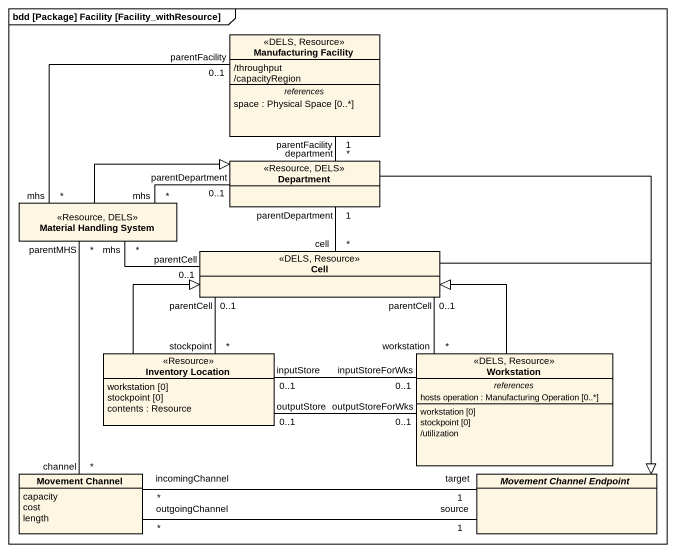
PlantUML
@startuml
mainframe bdd [Package] Facility [Facility_withResource]
hide circle
hide empty members
class "Manufacturing Facility" as Manufacturing_Facility <<DELS, Resource>> {
  /throughput
  /capacityRegion
  -- references --
  space : Physical Space [0..*]
}
class Department <<Resource, DELS>>
class "Material Handling System" as Material_Handling_System <<Resource, DELS>>
class Cell <<DELS, Resource>>
class "Inventory Location" as Inventory_Location <<Resource>> {
  workstation [0]
  stockpoint [0]
  contents : Resource
}
class Workstation <<DELS, Resource>> {
  -- references --
  hosts operation : Manufacturing Operation [0..*]
  --
  workstation [0]
  stockpoint [0]
  /utilization
}
class "Movement Channel" as Movement_Channel {
  capacity
  cost
  length
}
abstract class "Movement Channel Endpoint" as Movement_Channel_Endpoint
Manufacturing_Facility "parentFacility\n1" -- "department\n*" Department
Manufacturing_Facility "parentFacility\n0..1" -- "mhs\n*" Material_Handling_System
Department "parentDepartment\n0..1" -left- "mhs\n*" Material_Handling_System
Department "parentDepartment\n1" -- "cell\n*" Cell
Department --|> Movement_Channel_Endpoint
Material_Handling_System -right-|> Department
Material_Handling_System "parentMHS\n*" -- "channel\n*" Movement_Channel
Cell "parentCell\n0..1" -left- "mhs\n*" Material_Handling_System
Cell "parentCell\n0..1" -- "stockpoint\n*" Inventory_Location
Cell "parentCell\n0..1" -- "workstation\n*" Workstation
Cell --|> Movement_Channel_Endpoint
Inventory_Location -up-|> Cell
Workstation -up-|> Cell
Workstation "outputStoreForWks\n0..1" -left- "outputStore\n0..1" Inventory_Location
Workstation "inputStoreForWks\n0..1" -left- "inputStore\n0..1" Inventory_Location
Movement_Channel "incomingChannel\n*" -right- "target\n1" Movement_Channel_Endpoint
Movement_Channel "outgoingChannel\n*" -right- "source\n1" Movement_Channel_Endpoint
@enduml
